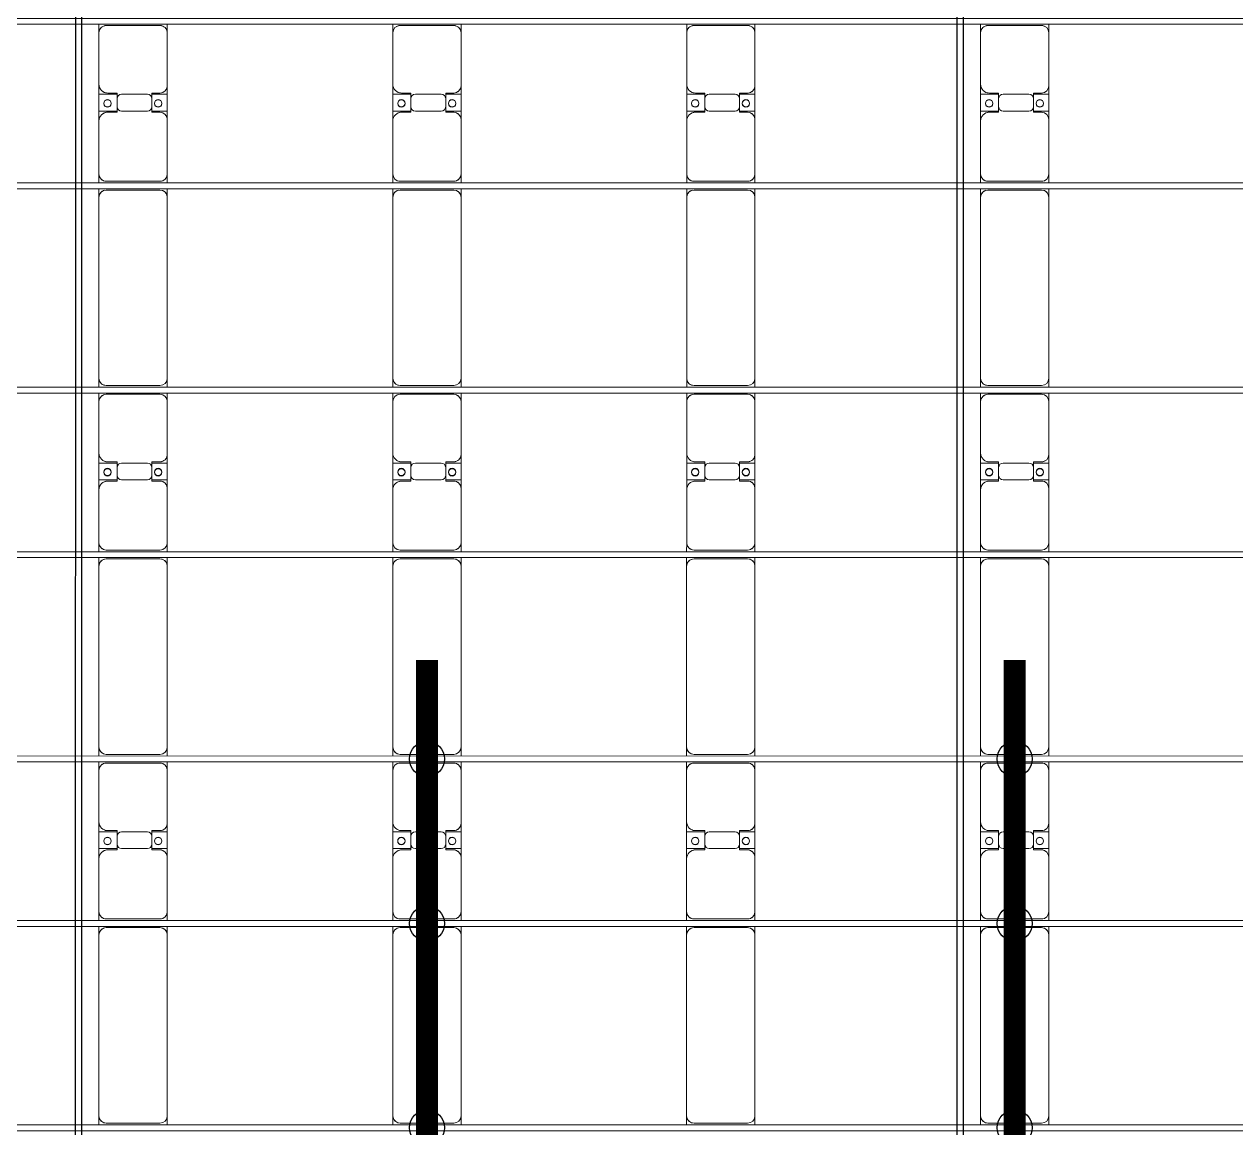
# Model space of a CAD drawing. Header units: millimetres. Extents: x -147246 to 112336, y -213734 to -86506.
# Drawn here: x -80856 to -72610, y -192480 to -184969 of the extents above; entities that cross this region are included whole.
import ezdxf

# ---------------------------------------------------------------- set-up
doc = ezdxf.new("R2010")
doc.units = ezdxf.units.MM
doc.layers.add('A-GENM', color=13, linetype='Continuous', lineweight=9)
doc.layers.add('S-BEAM', color=12, linetype='Continuous', lineweight=9)
doc.layers.add('GC-HOP 40x60 GIA CUONG', color=1, linetype='Continuous')

# ---------------------------------------------------------------- blocks, each defined once
blk = doc.blocks.new('Dầm C52 - Hộp 40x60-25898-BỐ TRÍ KHUNG KẾT CẤU BÈ PIN 05')
at = {"layer": 'S-BEAM', "color": 3, "lineweight": 25}
for p, q in [((-55982.1, 20), (55982.1, 20)), ((55982.1, -20), (-55982.1, -20))]:
    blk.add_line(p, q, dxfattribs=at)
blk = doc.blocks.new('Dầm C52 - Hộp 40x60-V1-BỐ TRÍ KHUNG KẾT CẤU BÈ PIN 05')
at = {"layer": 'S-BEAM', "color": 3, "lineweight": 25}
for p, q in [((-16391.3, 20), (55982.1, 20)), ((55982.1, -20), (-16391.3, -20))]:
    blk.add_line(p, q, dxfattribs=at)
blk = doc.blocks.new('Dai phao do pin - DẢI PHAO ĐỠ PIN-V9-BỐ TRÍ KHUNG KẾT CẤU BÈ PIN 05')
at = {"layer": 'A-GENM', "color": 7}
for p, q in [((9358.5, 241.6), (9419.7, 241.6)), ((9369.7, 191.6), (9369.7, -173.4)), ((10650.3, 241.6), (9419.7, 241.6)), ((10650.3, 241.6), (10708.5, 241.6)), ((10700.3, -173.4), (10700.3, 191.6)), ((10748.5, 241.6), (10807.6, 241.6)), ((10759.7, 191.6), (10759.7, -173.4)), ((11169.7, 241.6), (10809.7, 241.6)), ((11169.7, 241.6), (11352.2, 241.6)), ((11229.7, 118.2), (11229.7, 181.6)), ((11237.8, 241.6), (11420.3, 241.6)), ((11237.8, 118.2), (11237.8, 241.6)), ((11352.2, 241.6), (11352.2, 118.2)), ((11360.3, 181.6), (11360.3, 118.2)), ((11770.3, 241.6), (11420.3, 241.6)), ((11770.3, 241.6), (11828.5, 241.6)), ((11820.3, -173.4), (11820.3, 191.6)), ((11868.5, 241.6), (11929.7, 241.6)), ((11879.7, 191.6), (11879.7, -173.4)), ((13160.3, 241.6), (11929.7, 241.6)), ((13160.3, 241.6), (13218.5, 241.6)), ((13210.3, -173.4), (13210.3, 191.6)), ((13258.5, 241.6), (13319.7, 241.6)), ((13269.7, 191.6), (13269.7, -173.4)), ((13679.7, 241.6), (13319.7, 241.6)), ((13679.7, 241.6), (13862.2, 241.6)), ((13739.7, 118.2), (13739.7, 181.6)), ((13747.8, 241.6), (13930.3, 241.6)), ((13747.8, 118.2), (13747.8, 241.6)), ((13862.2, 241.6), (13862.2, 118.2)), ((13870.3, 181.6), (13870.3, 118.2)), ((14280.3, 241.6), (13930.3, 241.6)), ((14280.3, 241.6), (14338.5, 241.6)), ((14330.3, -173.4), (14330.3, 191.6)), ((14378.5, 241.6), (14439.7, 241.6)), ((14389.7, 191.6), (14389.7, -173.4)), ((15670.3, 241.6), (14439.7, 241.6)), ((15670.3, 241.6), (15728.5, 241.6)), ((15720.3, -173.4), (15720.3, 191.6)), ((15768.5, 241.6), (15829.7, 241.6)), ((15779.7, 191.6), (15779.7, -173.4)), ((16189.7, 241.6), (15829.7, 241.6)), ((16189.7, 241.6), (16372.2, 241.6)), ((16249.7, 118.2), (16249.7, 181.6)), ((16257.8, 241.6), (16440.3, 241.6)), ((16257.8, 118.2), (16257.8, 241.6)), ((16372.2, 241.6), (16372.2, 118.2)), ((16380.3, 181.6), (16380.3, 118.2)), ((16790.3, 241.6), (16440.3, 241.6)), ((16790.3, 241.6), (16848.5, 241.6)), ((16840.3, -173.4), (16840.3, 191.6)), ((11322.2, 118.2), (11229.7, 118.2)), ((11237.8, 88.2), (11237.8, -88.2)), ((11360.3, 118.2), (11267.8, 118.2)), ((11352.2, -88.2), (11352.2, 88.2)), ((13832.2, 118.2), (13739.7, 118.2)), ((13747.8, 88.2), (13747.8, -88.2)), ((13870.3, 118.2), (13777.8, 118.2)), ((13862.2, -88.2), (13862.2, 88.2)), ((16342.2, 118.2), (16249.7, 118.2)), ((16257.8, 88.2), (16257.8, -88.2)), ((16380.3, 118.2), (16287.8, 118.2)), ((16372.2, -88.2), (16372.2, 88.2)), ((11229.7, -173.4), (11229.7, -118.2)), ((11229.7, -118.2), (11322.2, -118.2)), ((11237.8, -223.4), (11237.8, -118.2)), ((11267.8, -118.2), (11360.3, -118.2)), ((11352.2, -118.2), (11352.2, -223.4)), ((11360.3, -118.2), (11360.3, -173.4)), ((13739.7, -173.4), (13739.7, -118.2)), ((13739.7, -118.2), (13832.2, -118.2)), ((13747.8, -223.4), (13747.8, -118.2)), ((13777.8, -118.2), (13870.3, -118.2)), ((13862.2, -118.2), (13862.2, -223.4)), ((13870.3, -118.2), (13870.3, -173.4)), ((16249.7, -173.4), (16249.7, -118.2)), ((16249.7, -118.2), (16342.2, -118.2)), ((16257.8, -223.4), (16257.8, -118.2)), ((16287.8, -118.2), (16380.3, -118.2)), ((16372.2, -118.2), (16372.2, -223.4)), ((16380.3, -118.2), (16380.3, -173.4)), ((9419.7, -223.4), (9358.5, -223.4)), ((9419.7, -223.4), (10650.3, -223.4)), ((10708.5, -223.4), (10650.3, -223.4)), ((10807.6, -223.4), (10748.5, -223.4)), ((10809.7, -223.4), (11179.7, -223.4)), ((11352.2, -223.4), (11179.7, -223.4)), ((11410.3, -223.4), (11237.8, -223.4)), ((11410.3, -223.4), (11770.3, -223.4)), ((11828.5, -223.4), (11770.3, -223.4)), ((11929.7, -223.4), (11868.5, -223.4)), ((11929.7, -223.4), (13160.3, -223.4)), ((13218.5, -223.4), (13160.3, -223.4)), ((13319.7, -223.4), (13258.5, -223.4)), ((13319.7, -223.4), (13689.7, -223.4)), ((13862.2, -223.4), (13689.7, -223.4)), ((13920.3, -223.4), (13747.8, -223.4)), ((13920.3, -223.4), (14280.3, -223.4)), ((14338.5, -223.4), (14280.3, -223.4)), ((14439.7, -223.4), (14378.5, -223.4)), ((14439.7, -223.4), (15670.3, -223.4)), ((15728.5, -223.4), (15670.3, -223.4)), ((15829.7, -223.4), (15768.5, -223.4)), ((15829.7, -223.4), (16199.7, -223.4)), ((16372.2, -223.4), (16199.7, -223.4)), ((16430.3, -223.4), (16257.8, -223.4)), ((16430.3, -223.4), (16790.3, -223.4)), ((16848.5, -223.4), (16790.3, -223.4))]:
    blk.add_line(p, q, dxfattribs=at)
for centre, radius, start, end in [((9419.7, 191.6), 50, 90, 180), ((9419.7, 191.6), 50, 105, 180), ((10650.3, 191.6), 50, 0, 90), ((10650.3, 191.6), 50, 15, 90), ((10809.7, 191.6), 50, 90, 180), ((10809.7, 191.6), 50, 135, 180), ((11169.7, 181.6), 60, 360, 90), ((11169.7, 181.6), 60, 360, 30), ((11288.6, 183.2), 25, 0, 180), ((11288.6, 183.2), 25, 180, 0), ((11291.4, 183.2), 25, 0, 180), ((11291.4, 183.2), 25, 180, 0), ((11420.3, 181.6), 60, 90, 180), ((11420.3, 181.6), 60, 150, 180), ((11770.3, 191.6), 50, 0, 90), ((11770.3, 191.6), 50, 0, 45), ((11929.7, 191.6), 50, 90, 180), ((11929.7, 191.6), 50, 105, 180), ((13160.3, 191.6), 50, 0, 90), ((13160.3, 191.6), 50, 15, 90), ((13319.7, 191.6), 50, 90, 180), ((13319.7, 191.6), 50, 135, 180), ((13679.7, 181.6), 60, 0, 90), ((13679.7, 181.6), 60, 0, 30), ((13798.6, 183.2), 25, 360, 180), ((13798.6, 183.2), 25, 180, 0), ((13801.4, 183.2), 25, 0, 180), ((13801.4, 183.2), 25, 180, 360), ((13930.3, 181.6), 60, 90, 180), ((13930.3, 181.6), 60, 150, 180), ((14280.3, 191.6), 50, 0, 90), ((14280.3, 191.6), 50, 0, 45), ((14439.7, 191.6), 50, 90, 180), ((14439.7, 191.6), 50, 105, 180), ((15670.3, 191.6), 50, 360, 90), ((15670.3, 191.6), 50, 15, 90), ((15829.7, 191.6), 50, 90, 180), ((15829.7, 191.6), 50, 135, 180), ((16189.7, 181.6), 60, 0, 90), ((16189.7, 181.6), 60, 0, 30), ((16308.6, 183.2), 25, 360, 180), ((16308.6, 183.2), 25, 180, 0), ((16311.4, 183.2), 25, 0, 180), ((16311.4, 183.2), 25, 180, 0), ((16440.3, 181.6), 60, 90, 180), ((16440.3, 181.6), 60, 150, 180), ((16790.3, 191.6), 50, 0, 90), ((16790.3, 191.6), 50, 0, 45), ((11267.8, 88.2), 30, 90, 180), ((11322.2, 88.2), 30, 360, 90), ((13777.8, 88.2), 30, 90, 180), ((13832.2, 88.2), 30, 0, 90), ((16287.8, 88.2), 30, 90, 180), ((16342.2, 88.2), 30, 360, 90), ((11267.8, -88.2), 30, 180, 270), ((11288.6, -161.8), 25, 360, 180), ((11288.6, -161.8), 25, 180, 0), ((11291.4, -161.8), 25, 0, 180), ((11291.4, -161.8), 25, 180, 0), ((11322.2, -88.2), 30, 270, 360), ((13777.8, -88.2), 30, 180, 270), ((13798.6, -161.8), 25, 360, 180), ((13798.6, -161.8), 25, 180, 0), ((13801.4, -161.8), 25, 360, 180), ((13801.4, -161.8), 25, 180, 0), ((13832.2, -88.2), 30, 270, 360), ((16287.8, -88.2), 30, 180, 270), ((16308.6, -161.8), 25, 360, 180), ((16308.6, -161.8), 25, 180, 0), ((16311.4, -161.8), 25, 360, 180), ((16311.4, -161.8), 25, 180, 360), ((16342.2, -88.2), 30, 270, 360), ((9419.7, -173.4), 50, 180, 270), ((9419.7, -173.4), 50, 180, 270), ((10650.3, -173.4), 50, 270, 0), ((10650.3, -173.4), 50, 285, 0), ((10809.7, -173.4), 50, 180, 270), ((10809.7, -173.4), 50, 180, 225), ((11179.7, -173.4), 50, 270, 360), ((11179.7, -173.4), 50, 315, 360), ((11410.3, -173.4), 50, 180, 270), ((11410.3, -173.4), 50, 180, 225), ((11770.3, -173.4), 50, 270, 360), ((11770.3, -173.4), 50, 315, 360), ((11929.7, -173.4), 50, 180, 270), ((11929.7, -173.4), 50, 180, 270), ((13160.3, -173.4), 50, 270, 0), ((13160.3, -173.4), 50, 285, 360), ((13319.7, -173.4), 50, 180, 270), ((13319.7, -173.4), 50, 180, 225), ((13689.7, -173.4), 50, 270, 360), ((13689.7, -173.4), 50, 315, 360), ((13920.3, -173.4), 50, 180, 270), ((13920.3, -173.4), 50, 180, 225), ((14280.3, -173.4), 50, 270, 360), ((14280.3, -173.4), 50, 315, 360), ((14439.7, -173.4), 50, 180, 270), ((14439.7, -173.4), 50, 180, 270), ((15670.3, -173.4), 50, 270, 360), ((15670.3, -173.4), 50, 285, 360), ((15829.7, -173.4), 50, 180, 270), ((15829.7, -173.4), 50, 180, 225), ((16199.7, -173.4), 50, 270, 360), ((16199.7, -173.4), 50, 315, 0), ((16430.3, -173.4), 50, 180, 270), ((16430.3, -173.4), 50, 180, 225), ((16790.3, -173.4), 50, 270, 0), ((16790.3, -173.4), 50, 315, 0)]:
    blk.add_arc(centre, radius, start, end, dxfattribs=at)
blk = doc.blocks.new('Dai phao do pin - DẢI PHAO ĐỠ PIN-V10-BỐ TRÍ KHUNG KẾT CẤU BÈ PIN 05')
at = {"layer": 'A-GENM', "color": 7}
for p, q in [((9358.5, 241.6), (9419.7, 241.6)), ((9369.7, 191.6), (9369.7, -173.4)), ((10650.3, 241.6), (9419.7, 241.6)), ((10650.3, 241.6), (10708.5, 241.6)), ((10700.3, -173.4), (10700.3, 191.6)), ((10748.5, 241.6), (10807.6, 241.6)), ((10759.7, 191.6), (10759.7, -173.4)), ((11169.7, 241.6), (10809.7, 241.6)), ((11169.7, 241.6), (11352.2, 241.6)), ((11229.7, 118.2), (11229.7, 181.6)), ((11237.8, 241.6), (11420.3, 241.6)), ((11237.8, 118.2), (11237.8, 241.6)), ((11352.2, 241.6), (11352.2, 118.2)), ((11360.3, 181.6), (11360.3, 118.2)), ((11770.3, 241.6), (11420.3, 241.6)), ((11770.3, 241.6), (11828.5, 241.6)), ((11820.3, -173.4), (11820.3, 191.6)), ((11868.5, 241.6), (11929.7, 241.6)), ((11879.7, 191.6), (11879.7, -173.4)), ((13160.3, 241.6), (11929.7, 241.6)), ((13160.3, 241.6), (13218.5, 241.6)), ((13210.3, -173.4), (13210.3, 191.6)), ((13258.5, 241.6), (13319.7, 241.6)), ((13269.7, 191.6), (13269.7, -173.4)), ((13679.7, 241.6), (13319.7, 241.6)), ((13679.7, 241.6), (13862.2, 241.6)), ((13739.7, 118.2), (13739.7, 181.6)), ((13747.8, 241.6), (13930.3, 241.6)), ((13747.8, 118.2), (13747.8, 241.6)), ((13862.2, 241.6), (13862.2, 118.2)), ((13870.3, 181.6), (13870.3, 118.2)), ((14280.3, 241.6), (13930.3, 241.6)), ((14280.3, 241.6), (14338.5, 241.6)), ((14330.3, -173.4), (14330.3, 191.6)), ((14378.5, 241.6), (14439.7, 241.6)), ((14389.7, 191.6), (14389.7, -173.4)), ((15670.3, 241.6), (14439.7, 241.6)), ((15670.3, 241.6), (15728.5, 241.6)), ((15720.3, -173.4), (15720.3, 191.6)), ((15768.5, 241.6), (15829.7, 241.6)), ((15779.7, 191.6), (15779.7, -173.4)), ((16189.7, 241.6), (15829.7, 241.6)), ((16189.7, 241.6), (16372.2, 241.6)), ((16249.7, 118.2), (16249.7, 181.6)), ((16257.8, 241.6), (16440.3, 241.6)), ((16257.8, 118.2), (16257.8, 241.6)), ((16372.2, 241.6), (16372.2, 118.2)), ((16380.3, 181.6), (16380.3, 118.2)), ((16790.3, 241.6), (16440.3, 241.6)), ((16790.3, 241.6), (16848.5, 241.6)), ((16840.3, -173.4), (16840.3, 191.6)), ((11322.2, 118.2), (11229.7, 118.2)), ((11237.8, 88.2), (11237.8, -88.2)), ((11360.3, 118.2), (11267.8, 118.2)), ((11352.2, -88.2), (11352.2, 88.2)), ((13832.2, 118.2), (13739.7, 118.2)), ((13747.8, 88.2), (13747.8, -88.2)), ((13870.3, 118.2), (13777.8, 118.2)), ((13862.2, -88.2), (13862.2, 88.2)), ((16342.2, 118.2), (16249.7, 118.2)), ((16257.8, 88.2), (16257.8, -88.2)), ((16380.3, 118.2), (16287.8, 118.2)), ((16372.2, -88.2), (16372.2, 88.2)), ((11229.7, -173.4), (11229.7, -118.2)), ((11229.7, -118.2), (11322.2, -118.2)), ((11237.8, -223.4), (11237.8, -118.2)), ((11267.8, -118.2), (11360.3, -118.2)), ((11352.2, -118.2), (11352.2, -223.4)), ((11360.3, -118.2), (11360.3, -173.4)), ((13739.7, -173.4), (13739.7, -118.2)), ((13739.7, -118.2), (13832.2, -118.2)), ((13747.8, -223.4), (13747.8, -118.2)), ((13777.8, -118.2), (13870.3, -118.2)), ((13862.2, -118.2), (13862.2, -223.4)), ((13870.3, -118.2), (13870.3, -173.4)), ((16249.7, -173.4), (16249.7, -118.2)), ((16249.7, -118.2), (16342.2, -118.2)), ((16257.8, -223.4), (16257.8, -118.2)), ((16287.8, -118.2), (16380.3, -118.2)), ((16372.2, -118.2), (16372.2, -223.4)), ((16380.3, -118.2), (16380.3, -173.4)), ((9419.7, -223.4), (9358.5, -223.4)), ((9419.7, -223.4), (10650.3, -223.4)), ((10708.5, -223.4), (10650.3, -223.4)), ((10807.6, -223.4), (10748.5, -223.4)), ((10809.7, -223.4), (11179.7, -223.4)), ((11352.2, -223.4), (11179.7, -223.4)), ((11410.3, -223.4), (11237.8, -223.4)), ((11410.3, -223.4), (11770.3, -223.4)), ((11828.5, -223.4), (11770.3, -223.4)), ((11929.7, -223.4), (11868.5, -223.4)), ((11929.7, -223.4), (13160.3, -223.4)), ((13218.5, -223.4), (13160.3, -223.4)), ((13319.7, -223.4), (13258.5, -223.4)), ((13319.7, -223.4), (13689.7, -223.4)), ((13862.2, -223.4), (13689.7, -223.4)), ((13920.3, -223.4), (13747.8, -223.4)), ((13920.3, -223.4), (14280.3, -223.4)), ((14338.5, -223.4), (14280.3, -223.4)), ((14439.7, -223.4), (14378.5, -223.4)), ((14439.7, -223.4), (15670.3, -223.4)), ((15728.5, -223.4), (15670.3, -223.4)), ((15829.7, -223.4), (15768.5, -223.4)), ((15829.7, -223.4), (16199.7, -223.4)), ((16372.2, -223.4), (16199.7, -223.4)), ((16430.3, -223.4), (16257.8, -223.4)), ((16430.3, -223.4), (16790.3, -223.4)), ((16848.5, -223.4), (16790.3, -223.4))]:
    blk.add_line(p, q, dxfattribs=at)
for centre, radius, start, end in [((9419.7, 191.6), 50, 90, 180), ((9419.7, 191.6), 50, 105, 180), ((10650.3, 191.6), 50, 0, 90), ((10650.3, 191.6), 50, 15, 90), ((10809.7, 191.6), 50, 90, 180), ((10809.7, 191.6), 50, 135, 180), ((11169.7, 181.6), 60, 360, 90), ((11169.7, 181.6), 60, 360, 30), ((11288.6, 183.2), 25, 0, 180), ((11288.6, 183.2), 25, 180, 0), ((11291.4, 183.2), 25, 0, 180), ((11291.4, 183.2), 25, 180, 0), ((11420.3, 181.6), 60, 90, 180), ((11420.3, 181.6), 60, 150, 180), ((11770.3, 191.6), 50, 0, 90), ((11770.3, 191.6), 50, 0, 45), ((11929.7, 191.6), 50, 90, 180), ((11929.7, 191.6), 50, 105, 180), ((13160.3, 191.6), 50, 0, 90), ((13160.3, 191.6), 50, 15, 90), ((13319.7, 191.6), 50, 90, 180), ((13319.7, 191.6), 50, 135, 180), ((13679.7, 181.6), 60, 0, 90), ((13679.7, 181.6), 60, 0, 30), ((13798.6, 183.2), 25, 360, 180), ((13798.6, 183.2), 25, 180, 0), ((13801.4, 183.2), 25, 0, 180), ((13801.4, 183.2), 25, 180, 360), ((13930.3, 181.6), 60, 90, 180), ((13930.3, 181.6), 60, 150, 180), ((14280.3, 191.6), 50, 0, 90), ((14280.3, 191.6), 50, 0, 45), ((14439.7, 191.6), 50, 90, 180), ((14439.7, 191.6), 50, 105, 180), ((15670.3, 191.6), 50, 360, 90), ((15670.3, 191.6), 50, 15, 90), ((15829.7, 191.6), 50, 90, 180), ((15829.7, 191.6), 50, 135, 180), ((16189.7, 181.6), 60, 0, 90), ((16189.7, 181.6), 60, 0, 30), ((16308.6, 183.2), 25, 360, 180), ((16308.6, 183.2), 25, 180, 0), ((16311.4, 183.2), 25, 0, 180), ((16311.4, 183.2), 25, 180, 0), ((16440.3, 181.6), 60, 90, 180), ((16440.3, 181.6), 60, 150, 180), ((16790.3, 191.6), 50, 0, 90), ((16790.3, 191.6), 50, 0, 45), ((11267.8, 88.2), 30, 90, 180), ((11322.2, 88.2), 30, 360, 90), ((13777.8, 88.2), 30, 90, 180), ((13832.2, 88.2), 30, 0, 90), ((16287.8, 88.2), 30, 90, 180), ((16342.2, 88.2), 30, 360, 90), ((11267.8, -88.2), 30, 180, 270), ((11288.6, -161.8), 25, 360, 180), ((11288.6, -161.8), 25, 180, 0), ((11291.4, -161.8), 25, 0, 180), ((11291.4, -161.8), 25, 180, 0), ((11322.2, -88.2), 30, 270, 360), ((13777.8, -88.2), 30, 180, 270), ((13798.6, -161.8), 25, 360, 180), ((13798.6, -161.8), 25, 180, 0), ((13801.4, -161.8), 25, 360, 180), ((13801.4, -161.8), 25, 180, 0), ((13832.2, -88.2), 30, 270, 360), ((16287.8, -88.2), 30, 180, 270), ((16308.6, -161.8), 25, 360, 180), ((16308.6, -161.8), 25, 180, 0), ((16311.4, -161.8), 25, 360, 180), ((16311.4, -161.8), 25, 180, 360), ((16342.2, -88.2), 30, 270, 360), ((9419.7, -173.4), 50, 180, 270), ((9419.7, -173.4), 50, 180, 270), ((10650.3, -173.4), 50, 270, 0), ((10650.3, -173.4), 50, 285, 0), ((10809.7, -173.4), 50, 180, 270), ((10809.7, -173.4), 50, 180, 225), ((11179.7, -173.4), 50, 270, 360), ((11179.7, -173.4), 50, 315, 360), ((11410.3, -173.4), 50, 180, 270), ((11410.3, -173.4), 50, 180, 225), ((11770.3, -173.4), 50, 270, 360), ((11770.3, -173.4), 50, 315, 360), ((11929.7, -173.4), 50, 180, 270), ((11929.7, -173.4), 50, 180, 270), ((13160.3, -173.4), 50, 270, 0), ((13160.3, -173.4), 50, 285, 360), ((13319.7, -173.4), 50, 180, 270), ((13319.7, -173.4), 50, 180, 225), ((13689.7, -173.4), 50, 270, 360), ((13689.7, -173.4), 50, 315, 360), ((13920.3, -173.4), 50, 180, 270), ((13920.3, -173.4), 50, 180, 225), ((14280.3, -173.4), 50, 270, 360), ((14280.3, -173.4), 50, 315, 360), ((14439.7, -173.4), 50, 180, 270), ((14439.7, -173.4), 50, 180, 270), ((15670.3, -173.4), 50, 270, 360), ((15670.3, -173.4), 50, 285, 360), ((15829.7, -173.4), 50, 180, 270), ((15829.7, -173.4), 50, 180, 225), ((16199.7, -173.4), 50, 270, 360), ((16199.7, -173.4), 50, 315, 0), ((16430.3, -173.4), 50, 180, 270), ((16430.3, -173.4), 50, 180, 225), ((16790.3, -173.4), 50, 270, 0), ((16790.3, -173.4), 50, 315, 0)]:
    blk.add_arc(centre, radius, start, end, dxfattribs=at)
blk = doc.blocks.new('Dai phao do pin - DẢI PHAO ĐỠ PIN-V11-BỐ TRÍ KHUNG KẾT CẤU BÈ PIN 05')
at = {"layer": 'A-GENM', "color": 7}
for p, q in [((9358.5, 241.6), (9419.7, 241.6)), ((9369.7, 191.6), (9369.7, -173.4)), ((10650.3, 241.6), (9419.7, 241.6)), ((10650.3, 241.6), (10708.5, 241.6)), ((10700.3, -173.4), (10700.3, 191.6)), ((10748.5, 241.6), (10807.6, 241.6)), ((10759.7, 191.6), (10759.7, -173.4)), ((11169.7, 241.6), (10809.7, 241.6)), ((11169.7, 241.6), (11352.2, 241.6)), ((11229.7, 118.2), (11229.7, 181.6)), ((11237.8, 241.6), (11420.3, 241.6)), ((11237.8, 118.2), (11237.8, 241.6)), ((11352.2, 241.6), (11352.2, 118.2)), ((11360.3, 181.6), (11360.3, 118.2)), ((11770.3, 241.6), (11420.3, 241.6)), ((11770.3, 241.6), (11828.5, 241.6)), ((11820.3, -173.4), (11820.3, 191.6)), ((11868.5, 241.6), (11929.7, 241.6)), ((11879.7, 191.6), (11879.7, -173.4)), ((13160.3, 241.6), (11929.7, 241.6)), ((13160.3, 241.6), (13218.5, 241.6)), ((13210.3, -173.4), (13210.3, 191.6)), ((13258.5, 241.6), (13319.7, 241.6)), ((13269.7, 191.6), (13269.7, -173.4)), ((13679.7, 241.6), (13319.7, 241.6)), ((13679.7, 241.6), (13862.2, 241.6)), ((13739.7, 118.2), (13739.7, 181.6)), ((13747.8, 241.6), (13930.3, 241.6)), ((13747.8, 118.2), (13747.8, 241.6)), ((13862.2, 241.6), (13862.2, 118.2)), ((13870.3, 181.6), (13870.3, 118.2)), ((14280.3, 241.6), (13930.3, 241.6)), ((14280.3, 241.6), (14338.5, 241.6)), ((14330.3, -173.4), (14330.3, 191.6)), ((14378.5, 241.6), (14439.7, 241.6)), ((14389.7, 191.6), (14389.7, -173.4)), ((15670.3, 241.6), (14439.7, 241.6)), ((15670.3, 241.6), (15728.5, 241.6)), ((15720.3, -173.4), (15720.3, 191.6)), ((15768.5, 241.6), (15829.7, 241.6)), ((15779.7, 191.6), (15779.7, -173.4)), ((16189.7, 241.6), (15829.7, 241.6)), ((16189.7, 241.6), (16372.2, 241.6)), ((16249.7, 118.2), (16249.7, 181.6)), ((16257.8, 241.6), (16440.3, 241.6)), ((16257.8, 118.2), (16257.8, 241.6)), ((16372.2, 241.6), (16372.2, 118.2)), ((16380.3, 181.6), (16380.3, 118.2)), ((16790.3, 241.6), (16440.3, 241.6)), ((16790.3, 241.6), (16848.5, 241.6)), ((16840.3, -173.4), (16840.3, 191.6)), ((11322.2, 118.2), (11229.7, 118.2)), ((11237.8, 88.2), (11237.8, -88.2)), ((11360.3, 118.2), (11267.8, 118.2)), ((11352.2, -88.2), (11352.2, 88.2)), ((13832.2, 118.2), (13739.7, 118.2)), ((13747.8, 88.2), (13747.8, -88.2)), ((13870.3, 118.2), (13777.8, 118.2)), ((13862.2, -88.2), (13862.2, 88.2)), ((16342.2, 118.2), (16249.7, 118.2)), ((16257.8, 88.2), (16257.8, -88.2)), ((16380.3, 118.2), (16287.8, 118.2)), ((16372.2, -88.2), (16372.2, 88.2)), ((11229.7, -173.4), (11229.7, -118.2)), ((11229.7, -118.2), (11322.2, -118.2)), ((11237.8, -223.4), (11237.8, -118.2)), ((11267.8, -118.2), (11360.3, -118.2)), ((11352.2, -118.2), (11352.2, -223.4)), ((11360.3, -118.2), (11360.3, -173.4)), ((13739.7, -173.4), (13739.7, -118.2)), ((13739.7, -118.2), (13832.2, -118.2)), ((13747.8, -223.4), (13747.8, -118.2)), ((13777.8, -118.2), (13870.3, -118.2)), ((13862.2, -118.2), (13862.2, -223.4)), ((13870.3, -118.2), (13870.3, -173.4)), ((16249.7, -173.4), (16249.7, -118.2)), ((16249.7, -118.2), (16342.2, -118.2)), ((16257.8, -223.4), (16257.8, -118.2)), ((16287.8, -118.2), (16380.3, -118.2)), ((16372.2, -118.2), (16372.2, -223.4)), ((16380.3, -118.2), (16380.3, -173.4)), ((9419.7, -223.4), (9358.5, -223.4)), ((9419.7, -223.4), (10650.3, -223.4)), ((10708.5, -223.4), (10650.3, -223.4)), ((10807.6, -223.4), (10748.5, -223.4)), ((10809.7, -223.4), (11179.7, -223.4)), ((11352.2, -223.4), (11179.7, -223.4)), ((11410.3, -223.4), (11237.8, -223.4)), ((11410.3, -223.4), (11770.3, -223.4)), ((11828.5, -223.4), (11770.3, -223.4)), ((11929.7, -223.4), (11868.5, -223.4)), ((11929.7, -223.4), (13160.3, -223.4)), ((13218.5, -223.4), (13160.3, -223.4)), ((13319.7, -223.4), (13258.5, -223.4)), ((13319.7, -223.4), (13689.7, -223.4)), ((13862.2, -223.4), (13689.7, -223.4)), ((13920.3, -223.4), (13747.8, -223.4)), ((13920.3, -223.4), (14280.3, -223.4)), ((14338.5, -223.4), (14280.3, -223.4)), ((14439.7, -223.4), (14378.5, -223.4)), ((14439.7, -223.4), (15670.3, -223.4)), ((15728.5, -223.4), (15670.3, -223.4)), ((15829.7, -223.4), (15768.5, -223.4)), ((15829.7, -223.4), (16199.7, -223.4)), ((16372.2, -223.4), (16199.7, -223.4)), ((16430.3, -223.4), (16257.8, -223.4)), ((16430.3, -223.4), (16790.3, -223.4)), ((16848.5, -223.4), (16790.3, -223.4))]:
    blk.add_line(p, q, dxfattribs=at)
for centre, radius, start, end in [((9419.7, 191.6), 50, 90, 180), ((9419.7, 191.6), 50, 105, 180), ((10650.3, 191.6), 50, 0, 90), ((10650.3, 191.6), 50, 15, 90), ((10809.7, 191.6), 50, 90, 180), ((10809.7, 191.6), 50, 135, 180), ((11169.7, 181.6), 60, 360, 90), ((11169.7, 181.6), 60, 360, 30), ((11288.6, 183.2), 25, 0, 180), ((11288.6, 183.2), 25, 180, 0), ((11291.4, 183.2), 25, 0, 180), ((11291.4, 183.2), 25, 180, 0), ((11420.3, 181.6), 60, 90, 180), ((11420.3, 181.6), 60, 150, 180), ((11770.3, 191.6), 50, 0, 90), ((11770.3, 191.6), 50, 0, 45), ((11929.7, 191.6), 50, 90, 180), ((11929.7, 191.6), 50, 105, 180), ((13160.3, 191.6), 50, 0, 90), ((13160.3, 191.6), 50, 15, 90), ((13319.7, 191.6), 50, 90, 180), ((13319.7, 191.6), 50, 135, 180), ((13679.7, 181.6), 60, 0, 90), ((13679.7, 181.6), 60, 0, 30), ((13798.6, 183.2), 25, 360, 180), ((13798.6, 183.2), 25, 180, 0), ((13801.4, 183.2), 25, 0, 180), ((13801.4, 183.2), 25, 180, 360), ((13930.3, 181.6), 60, 90, 180), ((13930.3, 181.6), 60, 150, 180), ((14280.3, 191.6), 50, 0, 90), ((14280.3, 191.6), 50, 0, 45), ((14439.7, 191.6), 50, 90, 180), ((14439.7, 191.6), 50, 105, 180), ((15670.3, 191.6), 50, 360, 90), ((15670.3, 191.6), 50, 15, 90), ((15829.7, 191.6), 50, 90, 180), ((15829.7, 191.6), 50, 135, 180), ((16189.7, 181.6), 60, 0, 90), ((16189.7, 181.6), 60, 0, 30), ((16308.6, 183.2), 25, 360, 180), ((16308.6, 183.2), 25, 180, 0), ((16311.4, 183.2), 25, 0, 180), ((16311.4, 183.2), 25, 180, 0), ((16440.3, 181.6), 60, 90, 180), ((16440.3, 181.6), 60, 150, 180), ((16790.3, 191.6), 50, 0, 90), ((16790.3, 191.6), 50, 0, 45), ((11267.8, 88.2), 30, 90, 180), ((11322.2, 88.2), 30, 360, 90), ((13777.8, 88.2), 30, 90, 180), ((13832.2, 88.2), 30, 0, 90), ((16287.8, 88.2), 30, 90, 180), ((16342.2, 88.2), 30, 360, 90), ((11267.8, -88.2), 30, 180, 270), ((11288.6, -161.8), 25, 360, 180), ((11288.6, -161.8), 25, 180, 0), ((11291.4, -161.8), 25, 0, 180), ((11291.4, -161.8), 25, 180, 0), ((11322.2, -88.2), 30, 270, 360), ((13777.8, -88.2), 30, 180, 270), ((13798.6, -161.8), 25, 360, 180), ((13798.6, -161.8), 25, 180, 0), ((13801.4, -161.8), 25, 360, 180), ((13801.4, -161.8), 25, 180, 0), ((13832.2, -88.2), 30, 270, 360), ((16287.8, -88.2), 30, 180, 270), ((16308.6, -161.8), 25, 360, 180), ((16308.6, -161.8), 25, 180, 0), ((16311.4, -161.8), 25, 360, 180), ((16311.4, -161.8), 25, 180, 360), ((16342.2, -88.2), 30, 270, 360), ((9419.7, -173.4), 50, 180, 270), ((9419.7, -173.4), 50, 180, 270), ((10650.3, -173.4), 50, 270, 0), ((10650.3, -173.4), 50, 285, 0), ((10809.7, -173.4), 50, 180, 270), ((10809.7, -173.4), 50, 180, 225), ((11179.7, -173.4), 50, 270, 360), ((11179.7, -173.4), 50, 315, 360), ((11410.3, -173.4), 50, 180, 270), ((11410.3, -173.4), 50, 180, 225), ((11770.3, -173.4), 50, 270, 360), ((11770.3, -173.4), 50, 315, 360), ((11929.7, -173.4), 50, 180, 270), ((11929.7, -173.4), 50, 180, 270), ((13160.3, -173.4), 50, 270, 0), ((13160.3, -173.4), 50, 285, 360), ((13319.7, -173.4), 50, 180, 270), ((13319.7, -173.4), 50, 180, 225), ((13689.7, -173.4), 50, 270, 360), ((13689.7, -173.4), 50, 315, 360), ((13920.3, -173.4), 50, 180, 270), ((13920.3, -173.4), 50, 180, 225), ((14280.3, -173.4), 50, 270, 360), ((14280.3, -173.4), 50, 315, 360), ((14439.7, -173.4), 50, 180, 270), ((14439.7, -173.4), 50, 180, 270), ((15670.3, -173.4), 50, 270, 360), ((15670.3, -173.4), 50, 285, 360), ((15829.7, -173.4), 50, 180, 270), ((15829.7, -173.4), 50, 180, 225), ((16199.7, -173.4), 50, 270, 360), ((16199.7, -173.4), 50, 315, 0), ((16430.3, -173.4), 50, 180, 270), ((16430.3, -173.4), 50, 180, 225), ((16790.3, -173.4), 50, 270, 0), ((16790.3, -173.4), 50, 315, 0)]:
    blk.add_arc(centre, radius, start, end, dxfattribs=at)
blk = doc.blocks.new('Dai phao do pin - DẢI PHAO ĐỠ PIN-V12-BỐ TRÍ KHUNG KẾT CẤU BÈ PIN 05')
at = {"layer": 'A-GENM', "color": 7}
for p, q in [((9358.5, 241.6), (9419.7, 241.6)), ((9369.7, 191.6), (9369.7, -173.4)), ((10650.3, 241.6), (9419.7, 241.6)), ((10650.3, 241.6), (10708.5, 241.6)), ((10700.3, -173.4), (10700.3, 191.6)), ((10748.5, 241.6), (10807.6, 241.6)), ((10759.7, 191.6), (10759.7, -173.4)), ((11169.7, 241.6), (10809.7, 241.6)), ((11169.7, 241.6), (11352.2, 241.6)), ((11229.7, 118.2), (11229.7, 181.6)), ((11237.8, 241.6), (11420.3, 241.6)), ((11237.8, 118.2), (11237.8, 241.6)), ((11352.2, 241.6), (11352.2, 118.2)), ((11360.3, 181.6), (11360.3, 118.2)), ((11770.3, 241.6), (11420.3, 241.6)), ((11770.3, 241.6), (11828.5, 241.6)), ((11820.3, -173.4), (11820.3, 191.6)), ((11868.5, 241.6), (11929.7, 241.6)), ((11879.7, 191.6), (11879.7, -173.4)), ((13160.3, 241.6), (11929.7, 241.6)), ((13160.3, 241.6), (13218.5, 241.6)), ((13210.3, -173.4), (13210.3, 191.6)), ((13258.5, 241.6), (13319.7, 241.6)), ((13269.7, 191.6), (13269.7, -173.4)), ((13679.7, 241.6), (13319.7, 241.6)), ((13679.7, 241.6), (13862.2, 241.6)), ((13739.7, 118.2), (13739.7, 181.6)), ((13747.8, 241.6), (13930.3, 241.6)), ((13747.8, 118.2), (13747.8, 241.6)), ((13862.2, 241.6), (13862.2, 118.2)), ((13870.3, 181.6), (13870.3, 118.2)), ((14280.3, 241.6), (13930.3, 241.6)), ((14280.3, 241.6), (14338.5, 241.6)), ((14330.3, -173.4), (14330.3, 191.6)), ((14378.5, 241.6), (14439.7, 241.6)), ((14389.7, 191.6), (14389.7, -173.4)), ((15670.3, 241.6), (14439.7, 241.6)), ((15670.3, 241.6), (15728.5, 241.6)), ((15720.3, -173.4), (15720.3, 191.6)), ((15768.5, 241.6), (15829.7, 241.6)), ((15779.7, 191.6), (15779.7, -173.4)), ((16189.7, 241.6), (15829.7, 241.6)), ((16189.7, 241.6), (16372.2, 241.6)), ((16249.7, 118.2), (16249.7, 181.6)), ((16257.8, 241.6), (16440.3, 241.6)), ((16257.8, 118.2), (16257.8, 241.6)), ((16372.2, 241.6), (16372.2, 118.2)), ((16380.3, 181.6), (16380.3, 118.2)), ((16790.3, 241.6), (16440.3, 241.6)), ((16790.3, 241.6), (16848.5, 241.6)), ((16840.3, -173.4), (16840.3, 191.6)), ((11322.2, 118.2), (11229.7, 118.2)), ((11237.8, 88.2), (11237.8, -88.2)), ((11360.3, 118.2), (11267.8, 118.2)), ((11352.2, -88.2), (11352.2, 88.2)), ((13832.2, 118.2), (13739.7, 118.2)), ((13747.8, 88.2), (13747.8, -88.2)), ((13870.3, 118.2), (13777.8, 118.2)), ((13862.2, -88.2), (13862.2, 88.2)), ((16342.2, 118.2), (16249.7, 118.2)), ((16257.8, 88.2), (16257.8, -88.2)), ((16380.3, 118.2), (16287.8, 118.2)), ((16372.2, -88.2), (16372.2, 88.2)), ((11229.7, -173.4), (11229.7, -118.2)), ((11229.7, -118.2), (11322.2, -118.2)), ((11237.8, -223.4), (11237.8, -118.2)), ((11267.8, -118.2), (11360.3, -118.2)), ((11352.2, -118.2), (11352.2, -223.4)), ((11360.3, -118.2), (11360.3, -173.4)), ((13739.7, -173.4), (13739.7, -118.2)), ((13739.7, -118.2), (13832.2, -118.2)), ((13747.8, -223.4), (13747.8, -118.2)), ((13777.8, -118.2), (13870.3, -118.2)), ((13862.2, -118.2), (13862.2, -223.4)), ((13870.3, -118.2), (13870.3, -173.4)), ((16249.7, -173.4), (16249.7, -118.2)), ((16249.7, -118.2), (16342.2, -118.2)), ((16257.8, -223.4), (16257.8, -118.2)), ((16287.8, -118.2), (16380.3, -118.2)), ((16372.2, -118.2), (16372.2, -223.4)), ((16380.3, -118.2), (16380.3, -173.4)), ((9419.7, -223.4), (9358.5, -223.4)), ((9419.7, -223.4), (10650.3, -223.4)), ((10708.5, -223.4), (10650.3, -223.4)), ((10807.6, -223.4), (10748.5, -223.4)), ((10809.7, -223.4), (11179.7, -223.4)), ((11352.2, -223.4), (11179.7, -223.4)), ((11410.3, -223.4), (11237.8, -223.4)), ((11410.3, -223.4), (11770.3, -223.4)), ((11828.5, -223.4), (11770.3, -223.4)), ((11929.7, -223.4), (11868.5, -223.4)), ((11929.7, -223.4), (13160.3, -223.4)), ((13218.5, -223.4), (13160.3, -223.4)), ((13319.7, -223.4), (13258.5, -223.4)), ((13319.7, -223.4), (13689.7, -223.4)), ((13862.2, -223.4), (13689.7, -223.4)), ((13920.3, -223.4), (13747.8, -223.4)), ((13920.3, -223.4), (14280.3, -223.4)), ((14338.5, -223.4), (14280.3, -223.4)), ((14439.7, -223.4), (14378.5, -223.4)), ((14439.7, -223.4), (15670.3, -223.4)), ((15728.5, -223.4), (15670.3, -223.4)), ((15829.7, -223.4), (15768.5, -223.4)), ((15829.7, -223.4), (16199.7, -223.4)), ((16372.2, -223.4), (16199.7, -223.4)), ((16430.3, -223.4), (16257.8, -223.4)), ((16430.3, -223.4), (16790.3, -223.4)), ((16848.5, -223.4), (16790.3, -223.4))]:
    blk.add_line(p, q, dxfattribs=at)
for centre, radius, start, end in [((9419.7, 191.6), 50, 90, 180), ((9419.7, 191.6), 50, 105, 180), ((10650.3, 191.6), 50, 0, 90), ((10650.3, 191.6), 50, 15, 90), ((10809.7, 191.6), 50, 90, 180), ((10809.7, 191.6), 50, 135, 180), ((11169.7, 181.6), 60, 360, 90), ((11169.7, 181.6), 60, 360, 30), ((11288.6, 183.2), 25, 0, 180), ((11288.6, 183.2), 25, 180, 0), ((11291.4, 183.2), 25, 0, 180), ((11291.4, 183.2), 25, 180, 0), ((11420.3, 181.6), 60, 90, 180), ((11420.3, 181.6), 60, 150, 180), ((11770.3, 191.6), 50, 0, 90), ((11770.3, 191.6), 50, 0, 45), ((11929.7, 191.6), 50, 90, 180), ((11929.7, 191.6), 50, 105, 180), ((13160.3, 191.6), 50, 0, 90), ((13160.3, 191.6), 50, 15, 90), ((13319.7, 191.6), 50, 90, 180), ((13319.7, 191.6), 50, 135, 180), ((13679.7, 181.6), 60, 0, 90), ((13679.7, 181.6), 60, 0, 30), ((13798.6, 183.2), 25, 360, 180), ((13798.6, 183.2), 25, 180, 0), ((13801.4, 183.2), 25, 0, 180), ((13801.4, 183.2), 25, 180, 360), ((13930.3, 181.6), 60, 90, 180), ((13930.3, 181.6), 60, 150, 180), ((14280.3, 191.6), 50, 0, 90), ((14280.3, 191.6), 50, 0, 45), ((14439.7, 191.6), 50, 90, 180), ((14439.7, 191.6), 50, 105, 180), ((15670.3, 191.6), 50, 360, 90), ((15670.3, 191.6), 50, 15, 90), ((15829.7, 191.6), 50, 90, 180), ((15829.7, 191.6), 50, 135, 180), ((16189.7, 181.6), 60, 0, 90), ((16189.7, 181.6), 60, 0, 30), ((16308.6, 183.2), 25, 360, 180), ((16308.6, 183.2), 25, 180, 0), ((16311.4, 183.2), 25, 0, 180), ((16311.4, 183.2), 25, 180, 0), ((16440.3, 181.6), 60, 90, 180), ((16440.3, 181.6), 60, 150, 180), ((16790.3, 191.6), 50, 0, 90), ((16790.3, 191.6), 50, 0, 45), ((11267.8, 88.2), 30, 90, 180), ((11322.2, 88.2), 30, 360, 90), ((13777.8, 88.2), 30, 90, 180), ((13832.2, 88.2), 30, 0, 90), ((16287.8, 88.2), 30, 90, 180), ((16342.2, 88.2), 30, 360, 90), ((11267.8, -88.2), 30, 180, 270), ((11288.6, -161.8), 25, 360, 180), ((11288.6, -161.8), 25, 180, 0), ((11291.4, -161.8), 25, 0, 180), ((11291.4, -161.8), 25, 180, 0), ((11322.2, -88.2), 30, 270, 360), ((13777.8, -88.2), 30, 180, 270), ((13798.6, -161.8), 25, 360, 180), ((13798.6, -161.8), 25, 180, 0), ((13801.4, -161.8), 25, 360, 180), ((13801.4, -161.8), 25, 180, 0), ((13832.2, -88.2), 30, 270, 360), ((16287.8, -88.2), 30, 180, 270), ((16308.6, -161.8), 25, 360, 180), ((16308.6, -161.8), 25, 180, 0), ((16311.4, -161.8), 25, 360, 180), ((16311.4, -161.8), 25, 180, 360), ((16342.2, -88.2), 30, 270, 360), ((9419.7, -173.4), 50, 180, 270), ((9419.7, -173.4), 50, 180, 270), ((10650.3, -173.4), 50, 270, 0), ((10650.3, -173.4), 50, 285, 0), ((10809.7, -173.4), 50, 180, 270), ((10809.7, -173.4), 50, 180, 225), ((11179.7, -173.4), 50, 270, 360), ((11179.7, -173.4), 50, 315, 360), ((11410.3, -173.4), 50, 180, 270), ((11410.3, -173.4), 50, 180, 225), ((11770.3, -173.4), 50, 270, 360), ((11770.3, -173.4), 50, 315, 360), ((11929.7, -173.4), 50, 180, 270), ((11929.7, -173.4), 50, 180, 270), ((13160.3, -173.4), 50, 270, 0), ((13160.3, -173.4), 50, 285, 360), ((13319.7, -173.4), 50, 180, 270), ((13319.7, -173.4), 50, 180, 225), ((13689.7, -173.4), 50, 270, 360), ((13689.7, -173.4), 50, 315, 360), ((13920.3, -173.4), 50, 180, 270), ((13920.3, -173.4), 50, 180, 225), ((14280.3, -173.4), 50, 270, 360), ((14280.3, -173.4), 50, 315, 360), ((14439.7, -173.4), 50, 180, 270), ((14439.7, -173.4), 50, 180, 270), ((15670.3, -173.4), 50, 270, 360), ((15670.3, -173.4), 50, 285, 360), ((15829.7, -173.4), 50, 180, 270), ((15829.7, -173.4), 50, 180, 225), ((16199.7, -173.4), 50, 270, 360), ((16199.7, -173.4), 50, 315, 0), ((16430.3, -173.4), 50, 180, 270), ((16430.3, -173.4), 50, 180, 225), ((16790.3, -173.4), 50, 270, 0), ((16790.3, -173.4), 50, 315, 0)]:
    blk.add_arc(centre, radius, start, end, dxfattribs=at)
blk = doc.blocks.new('Dầm C52 - Dầm C52-18923-BỐ TRÍ KHUNG KẾT CẤU BÈ PIN 05')
at = {"layer": 'S-BEAM', "color": 1}
for p, q in [((-52556.1, 20), (52556.1, 20)), ((52556.1, -20), (-52556.1, -20))]:
    blk.add_line(p, q, dxfattribs=at)
blk = doc.blocks.new('HOBANMONG_BEPIN 5_rvt-1-BỐ TRÍ KHUNG KẾT CẤU BÈ PIN 05')
at = {"layer": 'A-GENM', "color": 3, "lineweight": 25, "rotation": 89.99977101252024}
for name, p in [('Dai phao do pin - DẢI PHAO ĐỠ PIN-V9-BỐ TRÍ KHUNG KẾT CẤU BÈ PIN 05', (-80105.9, -201818)), ('Dai phao do pin - DẢI PHAO ĐỠ PIN-V10-BỐ TRÍ KHUNG KẾT CẤU BÈ PIN 05', (-78105.9, -201818)), ('Dai phao do pin - DẢI PHAO ĐỠ PIN-V11-BỐ TRÍ KHUNG KẾT CẤU BÈ PIN 05', (-76105.9, -201818)), ('Dai phao do pin - DẢI PHAO ĐỠ PIN-V12-BỐ TRÍ KHUNG KẾT CẤU BÈ PIN 05', (-74105.9, -201818))]:
    blk.add_blockref(name, p, dxfattribs=at)
at = {"layer": 'S-BEAM', "color": 3, "lineweight": 25}
for name, p, rotation in [('Dầm C52 - Hộp 40x60-25898-BỐ TRÍ KHUNG KẾT CẤU BÈ PIN 05', (-80485.7, -148536.9), 269.9997710125197), ('Dầm C52 - Hộp 40x60-V1-BỐ TRÍ KHUNG KẾT CẤU BÈ PIN 05', (-74485.7, -148536.9), 269.9997710125197), ('Dầm C52 - Dầm C52-18923-BỐ TRÍ KHUNG KẾT CẤU BÈ PIN 05', (-44162, -184949.7), 179.9997710135151), ('Dầm C52 - Dầm C52-18923-BỐ TRÍ KHUNG KẾT CẤU BÈ PIN 05', (-44162, -186069.7), 179.9997710135151), ('Dầm C52 - Dầm C52-18923-BỐ TRÍ KHUNG KẾT CẤU BÈ PIN 05', (-44162, -187459.7), 179.9997710135151), ('Dầm C52 - Dầm C52-18923-BỐ TRÍ KHUNG KẾT CẤU BÈ PIN 05', (-44162, -188579.7), 179.9997710135151), ('Dầm C52 - Dầm C52-18923-BỐ TRÍ KHUNG KẾT CẤU BÈ PIN 05', (-44162, -189969.7), 179.9997710135151), ('Dầm C52 - Dầm C52-18923-BỐ TRÍ KHUNG KẾT CẤU BÈ PIN 05', (-44162, -191089.7), 179.9997710135151), ('Dầm C52 - Dầm C52-18923-BỐ TRÍ KHUNG KẾT CẤU BÈ PIN 05', (-44162, -192479.7), 179.9997710135151)]:
    blk.add_blockref(name, p, dxfattribs=dict(at, rotation=rotation))

msp = doc.modelspace()

# ---------------------------------------------------------------- linework, layer by layer
at = {"layer": 'GC-HOP 40x60 GIA CUONG', "const_width": 150}
for points in [[(-78114.9, -204295.3), (-78114.9, -189295.3)], [(-74114.9, -204295.3), (-74114.9, -189295.3)]]:
    msp.add_lwpolyline(points, dxfattribs=at)
at = {"layer": 'GC-HOP 40x60 GIA CUONG'}
for centre in [(-78114.9, -189969.7), (-74114.9, -189969.7), (-78114.9, -191089.7), (-74114.9, -191089.7), (-78114.9, -192479.7), (-74114.9, -192479.7)]:
    msp.add_circle(centre, 120, dxfattribs=at)

# ---------------------------------------------------------------- block references
at = {"lineweight": 5}
msp.add_blockref('HOBANMONG_BEPIN 5_rvt-1-BỐ TRÍ KHUNG KẾT CẤU BÈ PIN 05', (0, 0), dxfattribs=at)

doc.saveas('drawing.dxf')
